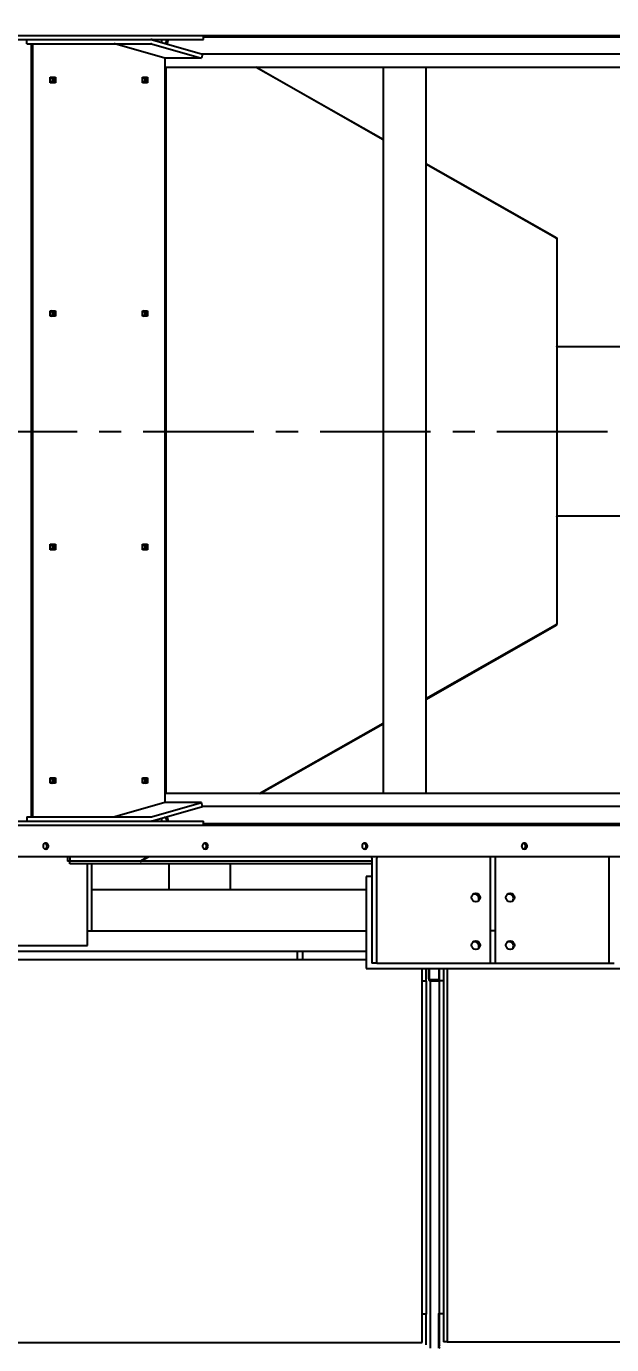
# Model space of a CAD drawing. Header units: millimetres. Extents: x 0 to 55611, y 0 to 32827.
# Drawn here: x 3682 to 5083, y 23646 to 26800 of the extents above; entities that cross this region are included whole.
import ezdxf

# ---------------------------------------------------------------- set-up
doc = ezdxf.new("R2010")
doc.units = ezdxf.units.MM
doc.header["$LTSCALE"] = 10
doc.header["$PDSIZE"] = -1
doc.linetypes.add('CENTER', pattern=[50.8, 31.75, -6.35, 6.35, -6.35])
doc.linetypes.add('SLD-Continua', pattern=[0])
for name, color, linetype in [('EQUIPO', 30, 'SLD-Continua'), ('FIMSA-CENTROS', 3, 'CENTER'), ('STRUC', 5, 'SLD-Continua')]:
    doc.layers.add(name, color=color, linetype=linetype)
doc.styles.add('1', font='romans.shx', dxfattribs={"height": 125})
doc.dimstyles.new('50', dxfattribs={"dimscale": 0, "dimtxt": 125, "dimasz": 125, "dimexe": 125, "dimexo": 125, "dimgap": 50, "dimtad": 1, "dimdec": 0, "dimlfac": 49.861111, "dimzin": 1, "dimtxsty": '1', "dimcen": 2.5, "dimclrd": 1, "dimclre": 1, "dimadec": 0, "dimazin": 0, "dimtfac": 1, "dimtdec": 0, "dimtmove": 0, "dimatfit": 3, "dimfxl": 1, "dimtzin": 1, "dimarcsym": 0})

# ---------------------------------------------------------------- blocks, each defined once
blk = doc.blocks.new('*D102')
at = {"color": 1, "lineweight": -2, "transparency": 16777216}
for p, q in [((2852.1, 28134.6), (2852.1, 29698.3)), ((14281.6, 24592.9), (14281.6, 29698.3)), ((2977.1, 29573.3), (14156.6, 29573.3))]:
    blk.add_line(p, q, dxfattribs=at)
at = {"color": 1, "transparency": 16777216}
for points in [[(2977.1, 29594.1), (2977.1, 29552.5), (2852.1, 29573.3)], [(14156.6, 29594.1), (14156.6, 29552.5), (14281.6, 29573.3)]]:
    blk.add_solid(points, dxfattribs=at)
at = {"layer": 'Defpoints', "color": 0, "transparency": 16777216}
for p in [(14281.6, 29573.3), (2852.1, 28009.6), (14281.6, 24467.9)]:
    blk.add_point(p, dxfattribs=at)
at = {"color": 0, "transparency": 16777216, "insert": (8566.3, 29748.3), "char_height": 125, "attachment_point": 2, "style": '1'}
blk.add_mtext('11430', dxfattribs=at)
blk = doc.blocks.new('*D103')
at = {"color": 1, "lineweight": -2, "transparency": 16777216}
for p, q in [((2852.1, 28134.6), (2852.1, 29198.3)), ((11546.7, 26207.2), (11546.7, 29198.3)), ((2977.1, 29073.3), (11421.7, 29073.3))]:
    blk.add_line(p, q, dxfattribs=at)
at = {"color": 1, "transparency": 16777216}
for points in [[(2977.1, 29094.1), (2977.1, 29052.5), (2852.1, 29073.3)], [(11421.7, 29094.1), (11421.7, 29052.5), (11546.7, 29073.3)]]:
    blk.add_solid(points, dxfattribs=at)
at = {"layer": 'Defpoints', "color": 0, "transparency": 16777216}
for p in [(11546.7, 29073.3), (2852.1, 28009.6), (11546.7, 26082.2)]:
    blk.add_point(p, dxfattribs=at)
at = {"color": 0, "transparency": 16777216, "insert": (7199.4, 29248.3), "char_height": 125, "attachment_point": 2, "style": '1'}
blk.add_mtext('8695', dxfattribs=at)
blk = doc.blocks.new('*D105')
at = {"color": 1, "lineweight": -2, "transparency": 16777216}
for p, q in [((5677, 23836), (5677, 22463.9)), ((2852.1, 23527.6), (2852.1, 22463.9)), ((5552, 22588.9), (2977.1, 22588.9))]:
    blk.add_line(p, q, dxfattribs=at)
at = {"color": 1, "transparency": 16777216}
for points in [[(2977.1, 22609.7), (2977.1, 22568), (2852.1, 22588.9)], [(5552, 22609.7), (5552, 22568), (5677, 22588.9)]]:
    blk.add_solid(points, dxfattribs=at)
at = {"layer": 'Defpoints', "color": 0, "transparency": 16777216}
for p in [(5677, 23961), (2852.1, 23652.6), (2852.1, 22588.9)]:
    blk.add_point(p, dxfattribs=at)
at = {"color": 0, "transparency": 16777216, "insert": (4264.6, 22763.9), "char_height": 125, "attachment_point": 2, "style": '1'}
blk.add_mtext('2825', dxfattribs=at)

msp = doc.modelspace()

# ---------------------------------------------------------------- linework, layer by layer
at = {"color": 7, "linetype": 'SLD-Continua', "lineweight": 25}
for p, q in [((4495.9, 24766.1), (4495.9, 24546.1)), ((4509.4, 24766.1), (4495.9, 24766.1)), ((4495.9, 24546.1), (5395.9, 24546.1))]:
    msp.add_line(p, q, dxfattribs=at)
for centre in [(4754.6, 24713.1), (4837.1, 24713.1), (4754.6, 24599.1), (4837.1, 24599.1)]:
    msp.add_arc(centre, 11.1, 332.0547, 106.5337, dxfattribs=at)
at = {"layer": 'EQUIPO', "linetype": 'SLD-Continua', "lineweight": 25}
for p, q in [((3589.8, 26779), (4106, 26779)), ((3589.8, 26769), (4106, 26769)), ((3683.5, 26759), (3683.5, 26769)), ((3683.5, 26759), (3980.5, 26759)), ((3694.4, 24909), (3694.4, 26759)), ((3697.8, 24909), (3697.8, 26759)), ((4013.4, 26724.7), (3893.7, 26758.8)), ((3981.6, 26758.8), (4101.4, 26724.7)), ((3984.1, 26768.5), (4103.8, 26734.3)), ((4006.5, 26762.1), (4006.5, 26769)), ((4012.2, 26760.4), (4014, 26760.4)), ((4014, 26760.4), (4014, 26759.9)), ((4018.6, 26769), (4015.6, 26759.5)), ((4021.5, 26769), (4018.2, 26758.7)), ((4106, 26769), (4106, 26779)), ((4106, 26779), (8509.5, 26779)), ((5166, 26774.9), (4106, 26774.9)), ((4101.4, 26724.7), (4013.4, 26724.7)), ((4014, 26724.7), (4014, 24943.3)), ((4103.8, 26734.3), (4101.4, 26724.7)), ((4103.3, 26734.5), (5151.5, 26734.5)), ((4014, 26703), (8557.1, 26703)), ((4016.7, 24965), (4016.7, 26703)), ((4536.1, 26529.3), (4231.4, 26703)), ((4232.2, 26703), (4536.1, 26530.3)), ((4536.1, 26703), (4536.1, 24965)), ((4638.6, 26703), (4638.6, 24965)), ((3739.4, 26678.7), (3751.6, 26678.7)), ((3739.4, 26665.7), (3739.4, 26678.7)), ((3751.6, 26665.7), (3739.4, 26665.7)), ((3748.2, 26678.7), (3748.2, 26665.7)), ((3751.6, 26678.7), (3751.6, 26665.7)), ((3960.2, 26678.7), (3972.4, 26678.7)), ((3960.2, 26665.7), (3960.2, 26678.7)), ((3972.4, 26665.7), (3960.2, 26665.7)), ((3969, 26678.7), (3969, 26665.7)), ((3972.4, 26678.7), (3972.4, 26665.7)), ((4638.6, 26472.1), (4951.9, 26294.1)), ((4949, 26294.1), (4638.6, 26470.9)), ((4951, 26294.6), (4951, 26293)), ((4951.9, 26294.1), (4951.9, 26291.5)), ((4951.9, 26291.5), (4951.9, 25370.6)), ((3739.4, 26119.9), (3751.6, 26119.9)), ((3739.4, 26106.9), (3739.4, 26119.9)), ((3748.2, 26119.9), (3748.2, 26106.9)), ((3751.6, 26119.9), (3751.6, 26106.9)), ((3960.2, 26119.9), (3972.4, 26119.9)), ((3960.2, 26106.9), (3960.2, 26119.9)), ((3969, 26119.9), (3969, 26106.9)), ((3972.4, 26119.9), (3972.4, 26106.9)), ((3751.6, 26106.9), (3739.4, 26106.9)), ((3972.4, 26106.9), (3960.2, 26106.9)), ((4951.9, 26034.3), (4952.3, 26035.1)), ((5582.3, 26033.5), (4951.9, 26033.5)), ((5582.3, 25628.7), (4951.9, 25628.7)), ((4951.9, 25627.9), (4952.3, 25627.1)), ((3739.4, 25561.1), (3751.6, 25561.1)), ((3739.4, 25548.1), (3739.4, 25561.1)), ((3748.2, 25561.1), (3748.2, 25548.1)), ((3751.6, 25561.1), (3751.6, 25548.1)), ((3960.2, 25561.1), (3972.4, 25561.1)), ((3960.2, 25548.1), (3960.2, 25561.1)), ((3969, 25561.1), (3969, 25548.1)), ((3972.4, 25561.1), (3972.4, 25548.1)), ((3751.6, 25548.1), (3739.4, 25548.1)), ((3972.4, 25548.1), (3960.2, 25548.1)), ((4638.6, 25190.1), (4951.9, 25368.1)), ((4638.6, 25191.8), (4949, 25368.1)), ((4951, 25367.5), (4951, 25369.2)), ((4951.9, 25368.1), (4951.9, 25370.6)), ((4239.4, 24965), (4536.1, 25133.5)), ((4242.3, 24965), (4536.1, 25131.9)), ((3739.4, 25002.3), (3751.6, 25002.3)), ((3739.4, 24989.3), (3739.4, 25002.3)), ((3751.6, 24989.3), (3739.4, 24989.3)), ((3748.2, 25002.3), (3748.2, 24989.3)), ((3751.6, 25002.3), (3751.6, 24989.3)), ((3960.2, 25002.3), (3972.4, 25002.3)), ((3960.2, 24989.3), (3960.2, 25002.3)), ((3972.4, 24989.3), (3960.2, 24989.3)), ((3969, 25002.3), (3969, 24989.3)), ((3972.4, 25002.3), (3972.4, 24989.3)), ((8557.1, 24965), (4014, 24965)), ((4013.4, 24943.3), (3893.7, 24909.1)), ((3981.6, 24909.1), (4101.4, 24943.3)), ((3984.1, 24899.5), (4103.8, 24933.6)), ((4101.4, 24943.3), (4013.4, 24943.3)), ((4103.8, 24933.6), (4101.4, 24943.3)), ((5151.5, 24933.4), (4103.3, 24933.4)), ((3589.8, 24899), (4106, 24899)), ((3589.8, 24889), (4106, 24889)), ((3683.5, 24909), (3980.5, 24909)), ((3683.5, 24909), (3683.5, 24899)), ((4006.5, 24899), (4006.5, 24905.9)), ((4014, 24907.5), (4012.2, 24907.5)), ((4014, 24908), (4014, 24907.5)), ((4015.6, 24908.5), (4018.6, 24899)), ((4018.2, 24909.2), (4021.5, 24899)), ((4106, 24889), (4106, 24899)), ((4106, 24893.1), (5166, 24893.1)), ((4106, 24889), (8509.5, 24889)), ((8509.5, 24813), (3585.5, 24813)), ((3780.7, 24813), (3780.7, 24802.6)), ((3785.9, 24802.6), (3780.7, 24802.6)), ((3785.9, 24813), (3785.9, 24802.6)), ((3785.9, 24796.2), (3785.9, 24802.6)), ((4509.4, 24802.6), (3785.9, 24802.6)), ((3785.9, 24802.6), (3785.9, 24802.6)), ((4509.4, 24796.2), (3785.9, 24796.2)), ((3953.6, 24802.6), (3971.8, 24813)), ((3957.9, 24803.4), (3974.8, 24813)), ((4509.4, 24809.9), (4509.4, 24813)), ((4509.4, 24809.9), (4509.4, 24559)), ((4521.4, 24813), (4521.4, 24809.9)), ((4521.4, 24559), (4521.4, 24809.9)), ((4793.4, 24637), (4793.4, 24813)), ((4805.4, 24637), (4805.4, 24813)), ((5077.4, 24804.3), (5077.4, 24813)), ((5077.4, 24559), (5077.4, 24804.3)), ((4793.4, 24637), (4805.4, 24637)), ((4793.4, 24559), (4793.4, 24637)), ((4805.4, 24559), (4805.4, 24637)), ((4521.4, 24559), (4509.4, 24559)), ((4521.4, 24559), (4793.4, 24559)), ((4793.4, 24559), (4805.4, 24559)), ((4805.4, 24559), (5077.4, 24559)), ((5077.4, 24559), (5089.4, 24559))]:
    msp.add_line(p, q, dxfattribs=at)
at = {"layer": 'EQUIPO', "linetype": 'SLD-Continua', "lineweight": 25, "flags": 128}
for points in [[(4949, 26294.1), (4949.8, 26293.7), (4950.4, 26293.3), (4950.9, 26293), (4951.3, 26292.6), (4951.8, 26292.1), (4951.9, 26291.5)], [(4952.3, 26035.1), (4952, 26034.4), (4951.9, 26034.3)], [(4952.3, 25627.1), (4952, 25627.8), (4951.9, 25627.9)], [(4951.9, 25370.6), (4951.8, 25370.3), (4951.7, 25369.9), (4951.4, 25369.6), (4951, 25369.2), (4950.1, 25368.7), (4949, 25368.1)], [(3735.3, 24839), (3735.1, 24840.5), (3734.6, 24842), (3733.8, 24843.3), (3732.8, 24844.4), (3731.5, 24845.3), (3730.2, 24845.8), (3728.7, 24846), (3727.2, 24845.8), (3725.8, 24845.3), (3724.6, 24844.4), (3723.5, 24843.3), (3722.8, 24842), (3722.3, 24840.5), (3722.1, 24839), (3722.3, 24837.4), (3722.8, 24835.9), (3723.5, 24834.6), (3724.6, 24833.5), (3725.8, 24832.7), (3727.2, 24832.1), (3728.7, 24832), (3730.2, 24832.1), (3731.5, 24832.7), (3732.8, 24833.5), (3733.8, 24834.6), (3734.6, 24835.9), (3735.1, 24837.4), (3735.3, 24839)], [(4117.2, 24839), (4117, 24840.5), (4116.5, 24842), (4115.7, 24843.3), (4114.7, 24844.4), (4113.4, 24845.3), (4112, 24845.8), (4110.6, 24846), (4109.1, 24845.8), (4107.7, 24845.3), (4106.5, 24844.4), (4105.4, 24843.3), (4104.7, 24842), (4104.2, 24840.5), (4104, 24839), (4104.2, 24837.4), (4104.7, 24835.9), (4105.4, 24834.6), (4106.5, 24833.5), (4107.7, 24832.7), (4109.1, 24832.1), (4110.6, 24832), (4112, 24832.1), (4113.4, 24832.7), (4114.7, 24833.5), (4115.7, 24834.6), (4116.5, 24835.9), (4117, 24837.4), (4117.2, 24839)], [(4499.1, 24839), (4498.9, 24840.5), (4498.4, 24842), (4497.6, 24843.3), (4496.6, 24844.4), (4495.3, 24845.3), (4493.9, 24845.8), (4492.5, 24846), (4491, 24845.8), (4489.6, 24845.3), (4488.4, 24844.4), (4487.3, 24843.3), (4486.5, 24842), (4486.1, 24840.5), (4485.9, 24839), (4486.1, 24837.4), (4486.5, 24835.9), (4487.3, 24834.6), (4488.4, 24833.5), (4489.6, 24832.7), (4491, 24832.1), (4492.5, 24832), (4493.9, 24832.1), (4495.3, 24832.7), (4496.6, 24833.5), (4497.6, 24834.6), (4498.4, 24835.9), (4498.9, 24837.4), (4499.1, 24839)], [(4880.9, 24839), (4880.8, 24840.5), (4880.3, 24842), (4879.5, 24843.3), (4878.5, 24844.4), (4877.2, 24845.3), (4875.8, 24845.8), (4874.4, 24846), (4872.9, 24845.8), (4871.5, 24845.3), (4870.3, 24844.4), (4869.2, 24843.3), (4868.4, 24842), (4868, 24840.5), (4867.8, 24839), (4868, 24837.4), (4868.4, 24835.9), (4869.2, 24834.6), (4870.3, 24833.5), (4871.5, 24832.7), (4872.9, 24832.1), (4874.4, 24832), (4875.8, 24832.1), (4877.2, 24832.7), (4878.5, 24833.5), (4879.5, 24834.6), (4880.3, 24835.9), (4880.8, 24837.4), (4880.9, 24839)]]:
    msp.add_lwpolyline(points, dxfattribs=at)
at = {"layer": 'EQUIPO', "linetype": 'SLD-Continua', "lineweight": 25}
for centre in [(4758.2, 24716), (4840.7, 24716), (4758.2, 24602), (4840.7, 24602)]:
    msp.add_circle(centre, 10.3, dxfattribs=at)
for centre, radius, start, end in [((3892.5, 26754.7), 4.22, 74.0635, 89.9859), ((3980.5, 26755.9), 13.1, 74.0635, 89.9859), ((3980.5, 26754.7), 4.22, 74.0635, 89.9859), ((3738.1, 26672.2), 7.32, 297.3946, 62.6054), ((3741.8, 26672.5), 6.93, 22.8558, 63.5826), ((3741.8, 26671.9), 6.96, 296.5097, 337.052), ((3958.9, 26672.2), 7.32, 297.3946, 62.6054), ((3962.6, 26672.5), 6.93, 22.8558, 63.5826), ((3962.6, 26671.9), 6.96, 296.5097, 337.052), ((3738.1, 26113.4), 7.32, 297.3946, 62.6054), ((3741.8, 26113.7), 6.93, 22.8558, 63.5826), ((3958.9, 26113.4), 7.32, 297.3946, 62.6054), ((3962.6, 26113.7), 6.93, 22.8558, 63.5826), ((3741.8, 26113.1), 6.96, 296.5097, 337.052), ((3962.6, 26113.1), 6.96, 296.5097, 337.052), ((3738.1, 25554.6), 7.32, 297.3946, 62.6054), ((3741.8, 25554.9), 6.93, 22.8558, 63.5826), ((3741.8, 25554.3), 6.96, 296.5097, 337.052), ((3958.9, 25554.6), 7.32, 297.3946, 62.6054), ((3962.6, 25554.9), 6.93, 22.8558, 63.5826), ((3962.6, 25554.3), 6.96, 296.5097, 337.052), ((3738.1, 24995.8), 7.32, 297.3946, 62.6054), ((3741.8, 24996.1), 6.93, 22.8558, 63.5826), ((3741.8, 24995.5), 6.96, 296.5097, 337.052), ((3958.9, 24995.8), 7.32, 297.3946, 62.6054), ((3962.6, 24996.1), 6.93, 22.8558, 63.5826), ((3962.6, 24995.5), 6.96, 296.5097, 337.052), ((3892.5, 24913.2), 4.22, 270.0141, 285.9365), ((3980.5, 24913.2), 4.22, 270.0141, 285.9365), ((3980.5, 24912.1), 13.1, 270.0141, 285.9365), ((3724.9, 24839.1), 6.93, 358.8299, 72.6896), ((3724.9, 24838.8), 6.93, 287.3104, 1.1701), ((4106.8, 24839.1), 6.93, 358.8299, 72.6896), ((4106.8, 24838.8), 6.93, 287.3104, 1.1701), ((4488.7, 24839.1), 6.93, 358.8299, 72.6896), ((4488.7, 24838.8), 6.93, 287.3104, 1.1701), ((4870.6, 24839.1), 6.93, 358.8299, 72.6896), ((4870.6, 24838.8), 6.93, 287.3104, 1.1701), ((3954.8, 24808.9), 6.36, 271.314, 298.4572)]:
    msp.add_arc(centre, radius, start, end, dxfattribs=at)
at = {"layer": 'FIMSA-CENTROS', "ltscale": 0.833333}
msp.add_line((3115.5, 25831.1), (11842.8, 25831.1), dxfattribs=at)
at = {"layer": 'STRUC', "linetype": 'SLD-Continua', "lineweight": 25}
for p, q in [((4725.6, 26422.7), (4725.6, 26421.4)), ((4872.2, 26339.4), (4872.2, 26337.8)), ((4872.2, 25324.5), (4872.2, 25322.8)), ((4725.6, 25241.2), (4725.6, 25239.5)), ((3828.5, 24601.1), (3828.5, 24796.2)), ((3838.5, 24796.2), (3838.5, 24636.6)), ((4023.6, 24796.2), (4023.6, 24734.4)), ((4170.2, 24796.2), (4170.2, 24734.4)), ((4495.9, 24734.4), (3838.5, 24734.4)), ((4170.2, 24734.4), (4023.6, 24734.4)), ((3828.5, 24636.6), (3838.5, 24636.6)), ((3828.5, 24636.6), (4495.9, 24636.6)), ((2906.1, 24587.8), (4495.9, 24587.8)), ((2914.1, 24601.1), (3828.5, 24601.1)), ((4331.7, 24566.5), (4331.7, 24587.8)), ((4344.4, 24566.5), (4344.4, 24587.8)), ((4495.9, 24566.5), (2914.7, 24566.5)), ((4629.7, 23651.5), (4629.7, 24546.1)), ((4639.7, 24521.8), (4639.7, 24546.1)), ((4645.2, 24546.1), (4645.2, 24523.1)), ((4646.3, 24546.1), (4646.3, 24523.1)), ((4670.3, 24523.1), (4670.3, 24546.1)), ((4671.3, 24523.1), (4671.3, 24546.1)), ((4680.7, 24546.1), (4680.7, 23652.8)), ((4689.4, 24546.1), (4689.4, 23652.8)), ((4639.7, 24515.7), (4629.7, 24515.7)), ((4639.7, 24515.7), (4639.7, 24521.8)), ((4639.7, 24515.7), (4639.7, 23719)), ((4647.3, 24520), (4669.2, 24520)), ((4647.3, 24517), (4669.2, 24517)), ((4649.6, 23637.8), (4649.6, 24517)), ((4671.3, 24517), (4649.6, 24517)), ((4671.3, 23720.3), (4671.3, 24517)), ((4680.7, 24517), (4671.3, 24517)), ((4639.7, 23719), (4629.7, 23719)), ((4639.7, 23718.3), (4639.7, 23719)), ((4639.7, 23646), (4639.7, 23718.3)), ((4671.3, 23720.3), (4669.1, 23720.3)), ((4669.1, 23720.3), (4669.1, 23637.8)), ((4669.1, 23719.5), (4669.1, 23647.3)), ((4671, 23720.3), (4669.4, 23720.3)), ((4671.3, 23720.3), (4680.7, 23720.3)), ((4671.3, 23647.3), (4671.3, 23719.5)), ((2914.7, 23651.5), (4629.7, 23651.5)), ((4689.4, 23652.8), (4680.7, 23652.8)), ((4689.4, 23652.8), (7764.2, 23652.8))]:
    msp.add_line(p, q, dxfattribs=at)
at = {"layer": 'STRUC', "linetype": 'SLD-Continua', "lineweight": 25, "flags": 128}
for points in [[(4645.2, 24523.1), (4645.3, 24521.9), (4645.4, 24520.7), (4645.6, 24519.7), (4645.8, 24518.8), (4646.1, 24518), (4646.5, 24517.4), (4646.9, 24517.1), (4647.3, 24517)], [(4646.3, 24523.1), (4646.3, 24522.5), (4646.3, 24521.9), (4646.4, 24521.4), (4646.6, 24520.9), (4646.7, 24520.5), (4646.9, 24520.3), (4647.1, 24520.1), (4647.3, 24520)], [(4669.2, 24517), (4669.6, 24517.1), (4670, 24517.4), (4670.4, 24518), (4670.7, 24518.8), (4671, 24519.7), (4671.1, 24520.7), (4671.3, 24521.9), (4671.3, 24523.1)], [(4669.2, 24520), (4669.4, 24520.1), (4669.6, 24520.3), (4669.8, 24520.5), (4670, 24520.9), (4670.1, 24521.4), (4670.2, 24521.9), (4670.2, 24522.5), (4670.3, 24523.1)], [(4669.4, 23720.3), (4669.4, 23720.3), (4669.3, 23720.3), (4669.3, 23720.2), (4669.2, 23720.1), (4669.2, 23720), (4669.2, 23719.8), (4669.1, 23719.7), (4669.1, 23719.5)], [(4671.3, 23719.5), (4671.3, 23719.7), (4671.3, 23719.8), (4671.3, 23720), (4671.2, 23720.1), (4671.2, 23720.2), (4671.1, 23720.3), (4671.1, 23720.3), (4671, 23720.3)], [(4669.1, 23647.3), (4669.2, 23645.5), (4669.4, 23643.7), (4669.7, 23642), (4670.1, 23640.6), (4670.6, 23639.4), (4671.1, 23638.5), (4671.8, 23638), (4672.4, 23637.8)], [(4672.4, 23644.1), (4672.2, 23644.2), (4672, 23644.4), (4671.8, 23644.7), (4671.6, 23645.1), (4671.5, 23645.5), (4671.4, 23646.1), (4671.3, 23646.7), (4671.3, 23647.3)]]:
    msp.add_lwpolyline(points, dxfattribs=at)

# ---------------------------------------------------------------- dimensions: what is measured, and where the dimension line sits
for base, p1, p2, picture, middle in [((14281.6064, 29573.3039), (2852.0783, 28009.5829), (14281.6064, 24467.9129), '*D102', (8566.3181, 29573.3039)), ((11546.7, 29073.3), (2852.1, 28009.6), (11546.7, 26082.2), '*D103', (7199.4, 29073.3)), ((2852.1, 22588.9), (5677, 23961), (2852.1, 23652.6), '*D105', (4264.6, 22588.9))]:
    dim = msp.add_linear_dim(base=base, p1=p1, p2=p2, dimstyle='50', override={"dimscale": 1, "dimlfac": 1})
    dim.commit()
    dim.dimension.update_dxf_attribs({"geometry": picture, "text_midpoint": middle, "dimtype": 160})

doc.saveas('drawing.dxf')
